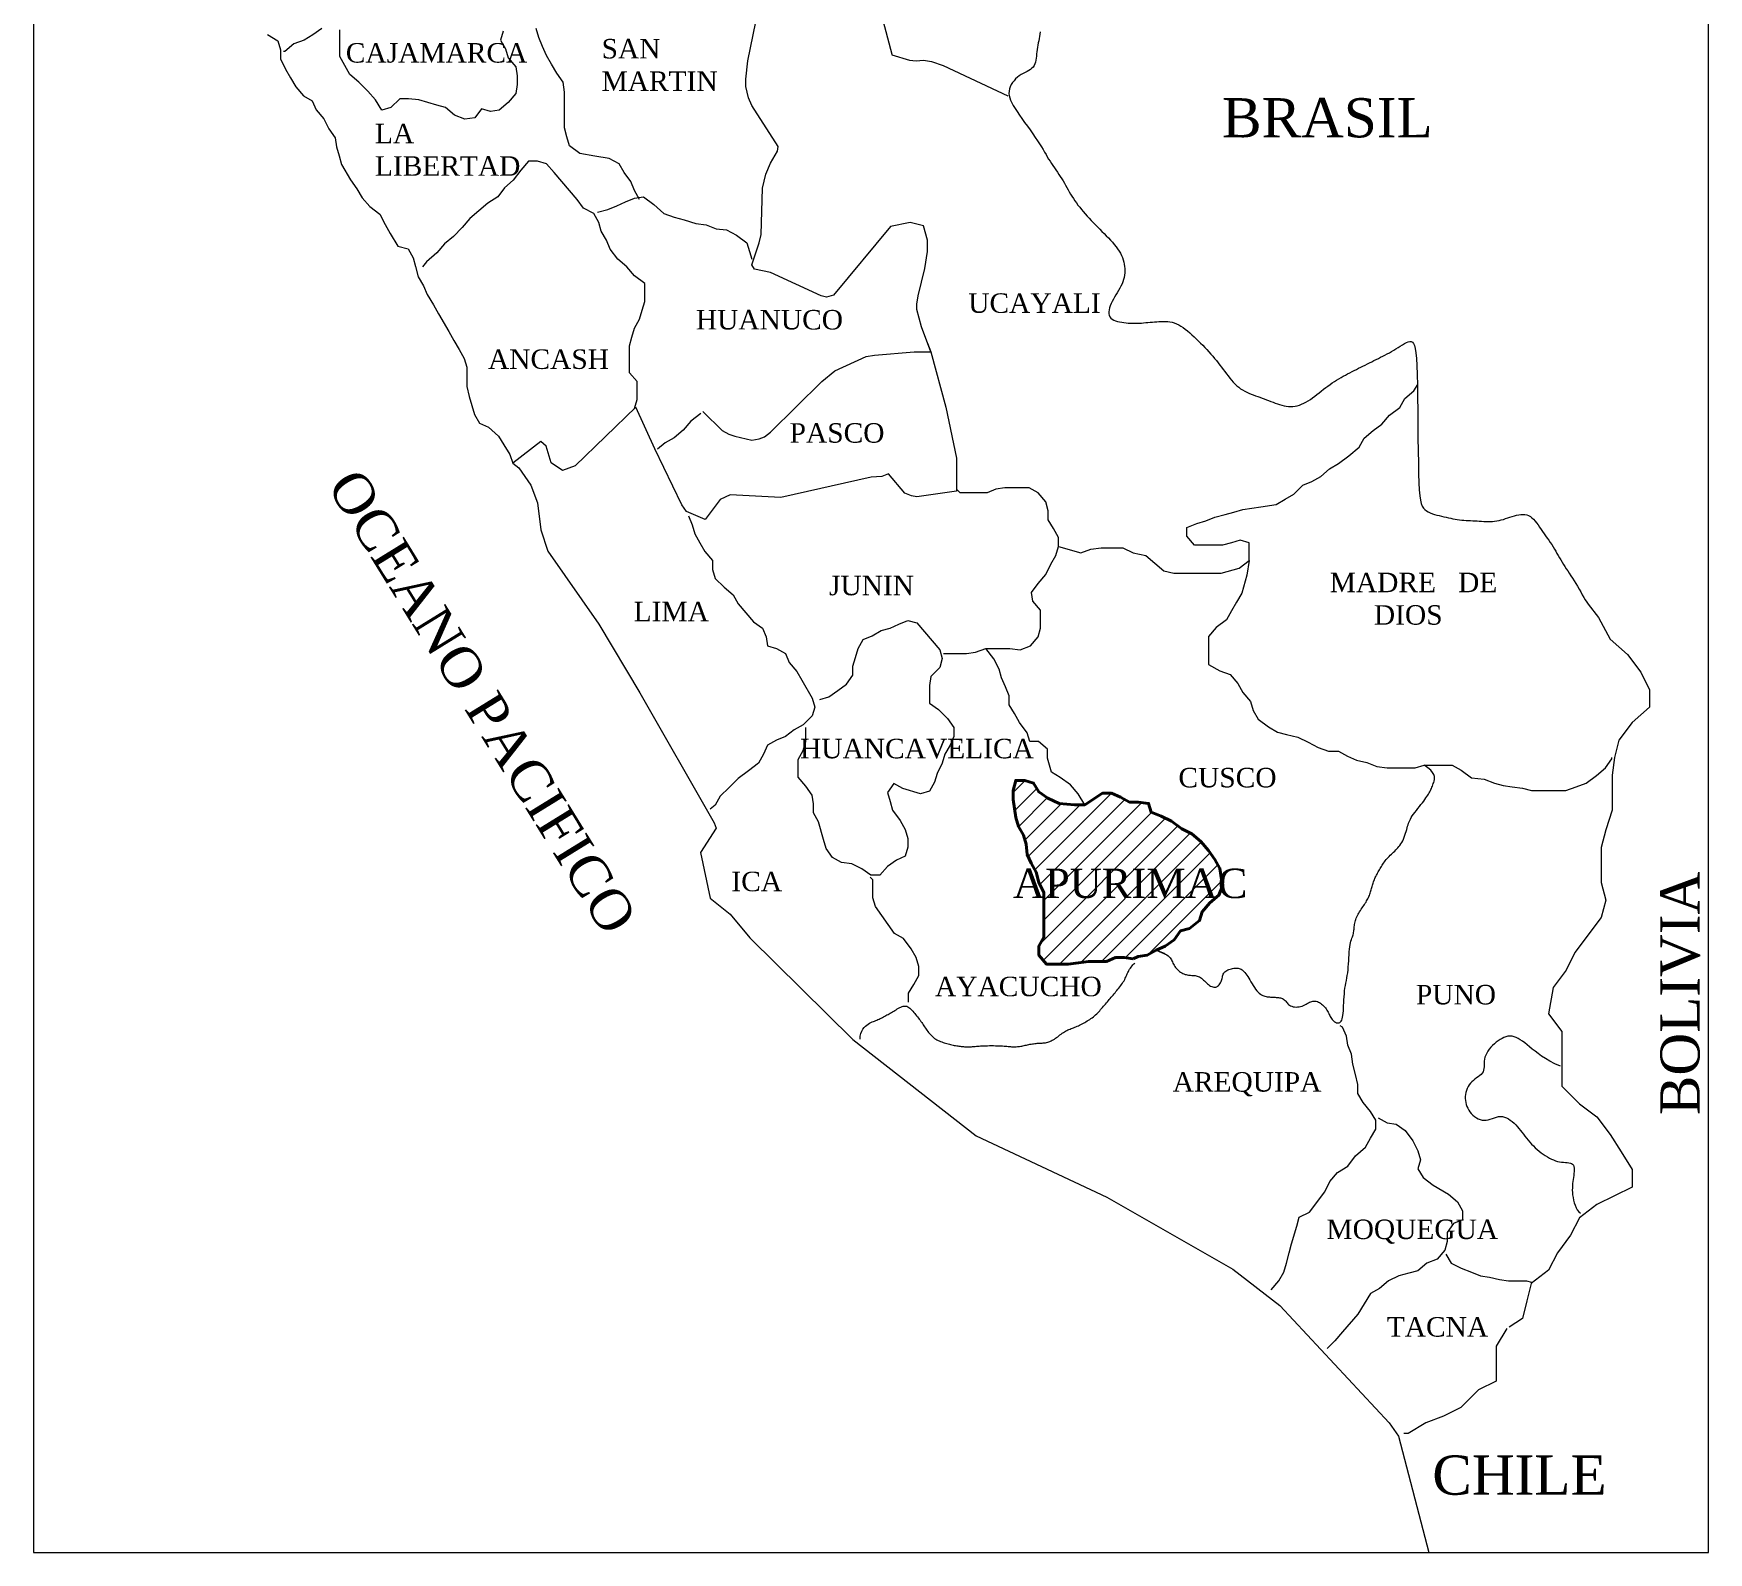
# Model space of a CAD drawing. Header units: metres. Extents: x 729055 to 735546, y 8489029 to 8491869.
# Drawn here: x 734487.61 to 734521.79, y 8489197.89 to 8489228.88 of the extents above; entities that cross this region are included whole.
import ezdxf

# ---------------------------------------------------------------- set-up
doc = ezdxf.new("R2010")
doc.units = ezdxf.units.M
for name, color, linetype, lineweight in [('Cap Prov', 7, 'Continuous', 20), ('Eléctricas', 30, 'Continuous', 20), ('LIMITE', 184, 'Continuous', 0), ('TEX', 21, 'Continuous', 5), ('TEXTO', 7, 'Continuous', 0)]:
    doc.layers.add(name, color=color, linetype=linetype, lineweight=lineweight)
doc.styles.add('LOCO', font='times.ttf')

msp = doc.modelspace()

# ---------------------------------------------------------------- hatches: boundary and pattern name
at = {"layer": 'Eléctricas', "linetype": 'Continuous', "lineweight": 0, "true_color": 0xff0000}
h = msp.add_hatch(dxfattribs=at)
h.set_pattern_fill('ANSI31', color=1, scale=0.09, style=0)
h.set_pattern_definition([(45, (0, 0), (-0.202055762724, 0.202055762724), [])])
h.paths.add_polyline_path([(734511.589, 8489212.214), (734511.433, 8489212.396), (734511.25, 8489212.552), (734511.042, 8489212.656), (734510.834, 8489212.812), (734510.625, 8489212.916), (734510.417, 8489212.994), (734510.365, 8489213.176), (734510.157, 8489213.202), (734509.974, 8489213.202), (734509.792, 8489213.306), (734509.61, 8489213.384), (734509.427, 8489213.384), (734509.063, 8489213.15), (734508.855, 8489213.15), (734508.542, 8489213.176), (734508.308, 8489213.28), (734508.125, 8489213.41), (734508.021, 8489213.592), (734507.839, 8489213.644), (734507.657, 8489213.644), (734507.604, 8489213.436), (734507.604, 8489213.254), (734507.657, 8489212.89), (734507.709, 8489212.708), (734507.813, 8489212.526), (734507.865, 8489212.344), (734507.891, 8489212.136), (734507.969, 8489211.954), (734508.073, 8489211.772), (734508.125, 8489211.564), (734508.23, 8489211.356), (734508.23, 8489210.445), (734508.125, 8489210.263), (734508.125, 8489210.081), (734508.282, 8489209.899), (734508.724, 8489209.899), (734508.933, 8489209.925), (734509.141, 8489209.951), (734509.506, 8489209.951), (734509.688, 8489210.029), (734509.87, 8489210.029), (734510.052, 8489210.003), (734510.157, 8489210.055), (734510.339, 8489210.081), (734510.521, 8489210.185), (734510.704, 8489210.263), (734510.886, 8489210.393), (734511.016, 8489210.575), (734511.198, 8489210.627), (734511.407, 8489210.784), (734511.459, 8489210.966), (734511.615, 8489211.148), (734511.797, 8489211.304), (734511.875, 8489211.486), (734511.823, 8489211.85), (734511.719, 8489212.032)])
h.paths.add_polyline_path([(734508.39, 8489211.944), (734511.663, 8489211.944), (734511.663, 8489211.339), (734508.39, 8489211.339)], flags=24)

# ---------------------------------------------------------------- linework, layer by layer
at = {"layer": 'Cap Prov'}
for points in [[(734492.389, 8489228.862), (734492.598, 8489228.732), (734492.65, 8489228.55), (734492.65, 8489228.368), (734492.754, 8489228.16), (734492.858, 8489227.978), (734492.962, 8489227.796), (734493.119, 8489227.614), (734493.301, 8489227.51), (734493.379, 8489227.328), (734493.535, 8489227.146), (734493.639, 8489226.938), (734493.77, 8489226.756), (734493.796, 8489226.574), (734493.848, 8489226.392), (734493.9, 8489226.21), (734494.082, 8489225.898), (734494.212, 8489225.716), (734494.316, 8489225.534), (734494.473, 8489225.352), (734494.681, 8489225.196), (734494.785, 8489224.988), (734494.889, 8489224.806), (734495.046, 8489224.546), (734495.254, 8489224.494), (734495.358, 8489224.311), (734495.41, 8489224.129), (734495.462, 8489223.921), (734495.567, 8489223.739), (734495.645, 8489223.557), (734495.775, 8489223.349), (734495.879, 8489223.167), (734496.087, 8489222.803), (734496.192, 8489222.621), (734496.296, 8489222.439), (734496.4, 8489222.257), (734496.452, 8489222.075), (734496.452, 8489221.685), (734496.504, 8489221.477), (734496.556, 8489221.295), (734496.608, 8489221.113), (734496.712, 8489220.931), (734496.895, 8489220.853), (734497.103, 8489220.671), (734497.207, 8489220.489), (734497.33, 8489220.292), (734497.396, 8489220.115)], [(734508.151, 8489228.916), (734508.146, 8489228.871), (734508.14, 8489228.827), (734508.132, 8489228.782), (734508.124, 8489228.737), (734508.116, 8489228.693), (734508.108, 8489228.648), (734508.1, 8489228.603), (734508.092, 8489228.558), (734508.086, 8489228.514), (734508.081, 8489228.469), (734508.077, 8489228.425), (734508.072, 8489228.382), (734508.066, 8489228.341), (734508.057, 8489228.301), (734508.046, 8489228.264), (734508.031, 8489228.231), (734508.011, 8489228.201), (734507.986, 8489228.175), (734507.957, 8489228.152), (734507.923, 8489228.131), (734507.887, 8489228.111), (734507.848, 8489228.092), (734507.808, 8489228.071), (734507.768, 8489228.048), (734507.728, 8489228.022), (734507.69, 8489227.992), (734507.653, 8489227.958), (734507.62, 8489227.922), (734507.59, 8489227.882), (734507.564, 8489227.841), (734507.543, 8489227.798), (734507.528, 8489227.754), (734507.519, 8489227.709), (734507.517, 8489227.664), (734507.522, 8489227.619), (734507.533, 8489227.572), (734507.551, 8489227.523), (734507.575, 8489227.471), (734507.605, 8489227.416), (734507.641, 8489227.356), (734507.683, 8489227.292), (734507.731, 8489227.222), (734507.782, 8489227.148), (734507.836, 8489227.072), (734507.892, 8489226.994), (734507.948, 8489226.916), (734508.002, 8489226.839), (734508.054, 8489226.765), (734508.101, 8489226.696), (734508.143, 8489226.631), (734508.181, 8489226.572), (734508.214, 8489226.517), (734508.245, 8489226.465), (734508.273, 8489226.416), (734508.3, 8489226.369), (734508.327, 8489226.323), (734508.355, 8489226.279), (734508.383, 8489226.234), (734508.413, 8489226.189), (734508.443, 8489226.144), (734508.474, 8489226.1), (734508.505, 8489226.055), (734508.535, 8489226.01), (734508.565, 8489225.966), (734508.593, 8489225.921), (734508.621, 8489225.876), (734508.647, 8489225.832), (734508.673, 8489225.787), (734508.698, 8489225.742), (734508.723, 8489225.697), (734508.749, 8489225.653), (734508.775, 8489225.608), (734508.802, 8489225.563), (734508.831, 8489225.519), (734508.861, 8489225.474), (734508.893, 8489225.429), (734508.925, 8489225.385), (734508.96, 8489225.34), (734508.995, 8489225.295), (734509.032, 8489225.25), (734509.071, 8489225.206), (734509.111, 8489225.161), (734509.152, 8489225.116), (734509.194, 8489225.072), (734509.237, 8489225.027), (734509.281, 8489224.982), (734509.325, 8489224.937), (734509.369, 8489224.893), (734509.414, 8489224.848), (734509.459, 8489224.803), (734509.503, 8489224.759), (734509.547, 8489224.714), (734509.589, 8489224.669), (734509.629, 8489224.625), (734509.667, 8489224.58), (734509.703, 8489224.535), (734509.735, 8489224.49), (734509.764, 8489224.446), (734509.79, 8489224.401), (734509.812, 8489224.356), (734509.831, 8489224.312), (734509.847, 8489224.267), (734509.86, 8489224.222), (734509.87, 8489224.178), (734509.877, 8489224.133), (734509.881, 8489224.088), (734509.882, 8489224.043), (734509.881, 8489223.999), (734509.876, 8489223.954), (734509.868, 8489223.909), (734509.857, 8489223.865), (734509.842, 8489223.82), (734509.825, 8489223.775), (734509.803, 8489223.73), (734509.779, 8489223.686), (734509.754, 8489223.641), (734509.727, 8489223.596), (734509.699, 8489223.552), (734509.672, 8489223.507), (734509.647, 8489223.462), (734509.623, 8489223.418), (734509.602, 8489223.373), (734509.585, 8489223.329), (734509.571, 8489223.286), (734509.562, 8489223.244), (734509.557, 8489223.205), (734509.558, 8489223.168), (734509.565, 8489223.135), (734509.578, 8489223.105), (734509.598, 8489223.079), (734509.625, 8489223.057), (734509.656, 8489223.038), (734509.692, 8489223.023), (734509.731, 8489223.01), (734509.773, 8489223), (734509.817, 8489222.992), (734509.862, 8489222.985), (734509.907, 8489222.981), (734509.951, 8489222.977), (734509.996, 8489222.975), (734510.041, 8489222.973), (734510.086, 8489222.973), (734510.13, 8489222.974), (734510.175, 8489222.976), (734510.22, 8489222.978), (734510.265, 8489222.981), (734510.31, 8489222.985), (734510.354, 8489222.989), (734510.399, 8489222.993), (734510.444, 8489222.997), (734510.489, 8489223.001), (734510.533, 8489223.005), (734510.578, 8489223.008), (734510.623, 8489223.01), (734510.668, 8489223.011), (734510.712, 8489223.011), (734510.757, 8489223.008), (734510.802, 8489223.002), (734510.847, 8489222.993), (734510.891, 8489222.98), (734510.936, 8489222.963), (734510.981, 8489222.941), (734511.026, 8489222.915), (734511.071, 8489222.885), (734511.115, 8489222.851), (734511.16, 8489222.815), (734511.205, 8489222.777), (734511.25, 8489222.736), (734511.294, 8489222.695), (734511.339, 8489222.653), (734511.384, 8489222.61), (734511.428, 8489222.566), (734511.472, 8489222.523), (734511.515, 8489222.478), (734511.557, 8489222.434), (734511.598, 8489222.389), (734511.638, 8489222.345), (734511.676, 8489222.3), (734511.713, 8489222.255), (734511.75, 8489222.211), (734511.785, 8489222.166), (734511.82, 8489222.121), (734511.854, 8489222.076), (734511.887, 8489222.032), (734511.921, 8489221.987), (734511.955, 8489221.942), (734511.988, 8489221.898), (734512.023, 8489221.855), (734512.057, 8489221.813), (734512.093, 8489221.773), (734512.129, 8489221.735), (734512.166, 8489221.699), (734512.205, 8489221.667), (734512.244, 8489221.638), (734512.286, 8489221.612), (734512.328, 8489221.588), (734512.371, 8489221.567), (734512.414, 8489221.548), (734512.459, 8489221.529), (734512.503, 8489221.512), (734512.548, 8489221.495), (734512.593, 8489221.479), (734512.637, 8489221.462), (734512.682, 8489221.445), (734512.727, 8489221.428), (734512.772, 8489221.412), (734512.816, 8489221.395), (734512.861, 8489221.378), (734512.906, 8489221.361), (734512.951, 8489221.345), (734512.995, 8489221.328), (734513.04, 8489221.313), (734513.085, 8489221.3), (734513.13, 8489221.288), (734513.175, 8489221.28), (734513.219, 8489221.274), (734513.264, 8489221.272), (734513.309, 8489221.274), (734513.354, 8489221.28), (734513.398, 8489221.29), (734513.443, 8489221.303), (734513.488, 8489221.321), (734513.533, 8489221.341), (734513.577, 8489221.365), (734513.622, 8489221.391), (734513.667, 8489221.42), (734513.712, 8489221.452), (734513.757, 8489221.485), (734513.801, 8489221.52), (734513.846, 8489221.555), (734513.891, 8489221.59), (734513.936, 8489221.625), (734513.98, 8489221.659), (734514.025, 8489221.692), (734514.07, 8489221.724), (734514.115, 8489221.754), (734514.159, 8489221.783), (734514.204, 8489221.811), (734514.249, 8489221.838), (734514.294, 8489221.865), (734514.338, 8489221.89), (734514.383, 8489221.915), (734514.428, 8489221.939), (734514.473, 8489221.963), (734514.518, 8489221.986), (734514.562, 8489222.009), (734514.607, 8489222.032), (734514.652, 8489222.054), (734514.697, 8489222.076), (734514.741, 8489222.099), (734514.786, 8489222.121), (734514.831, 8489222.144), (734514.876, 8489222.166), (734514.92, 8489222.188), (734514.965, 8489222.211), (734515.01, 8489222.233), (734515.055, 8489222.255), (734515.1, 8489222.278), (734515.144, 8489222.3), (734515.189, 8489222.323), (734515.234, 8489222.347), (734515.279, 8489222.371), (734515.323, 8489222.396), (734515.368, 8489222.422), (734515.413, 8489222.449), (734515.458, 8489222.477), (734515.502, 8489222.506), (734515.545, 8489222.533), (734515.586, 8489222.557), (734515.626, 8489222.577), (734515.663, 8489222.591), (734515.696, 8489222.599), (734515.726, 8489222.598), (734515.752, 8489222.587), (734515.774, 8489222.562), (734515.793, 8489222.521), (734515.808, 8489222.458), (734515.821, 8489222.371), (734515.831, 8489222.256), (734515.839, 8489222.11), (734515.846, 8489221.927), (734515.851, 8489221.708), (734515.854, 8489221.46), (734515.858, 8489221.192), (734515.861, 8489220.914), (734515.863, 8489220.636), (734515.867, 8489220.368), (734515.871, 8489220.12), (734515.875, 8489219.901), (734515.882, 8489219.719), (734515.89, 8489219.571), (734515.901, 8489219.454), (734515.914, 8489219.363), (734515.93, 8489219.293), (734515.95, 8489219.241), (734515.974, 8489219.202), (734516.002, 8489219.171), (734516.035, 8489219.145), (734516.073, 8489219.123), (734516.114, 8489219.103), (734516.157, 8489219.087), (734516.203, 8489219.073), (734516.25, 8489219.06), (734516.298, 8489219.048), (734516.346, 8489219.037), (734516.393, 8489219.026), (734516.439, 8489219.015), (734516.485, 8489219.004), (734516.531, 8489218.994), (734516.576, 8489218.984), (734516.621, 8489218.976), (734516.666, 8489218.968), (734516.711, 8489218.962), (734516.756, 8489218.957), (734516.801, 8489218.953), (734516.845, 8489218.951), (734516.89, 8489218.948), (734516.935, 8489218.946), (734516.98, 8489218.944), (734517.024, 8489218.942), (734517.069, 8489218.94), (734517.114, 8489218.937), (734517.159, 8489218.933), (734517.204, 8489218.93), (734517.248, 8489218.928), (734517.293, 8489218.926), (734517.338, 8489218.926), (734517.383, 8489218.928), (734517.427, 8489218.932), (734517.472, 8489218.939), (734517.517, 8489218.949), (734517.562, 8489218.96), (734517.606, 8489218.972), (734517.651, 8489218.986), (734517.696, 8489219), (734517.741, 8489219.015), (734517.785, 8489219.029), (734517.83, 8489219.043), (734517.875, 8489219.055), (734517.919, 8489219.064), (734517.962, 8489219.071), (734518.004, 8489219.074), (734518.045, 8489219.072), (734518.084, 8489219.065), (734518.121, 8489219.052), (734518.157, 8489219.031), (734518.19, 8489219.005), (734518.222, 8489218.974), (734518.254, 8489218.938), (734518.284, 8489218.899), (734518.314, 8489218.857), (734518.344, 8489218.813), (734518.375, 8489218.768), (734518.406, 8489218.724), (734518.438, 8489218.679), (734518.469, 8489218.634), (734518.501, 8489218.59), (734518.532, 8489218.545), (734518.563, 8489218.5), (734518.592, 8489218.456), (734518.621, 8489218.411), (734518.648, 8489218.366), (734518.675, 8489218.321), (734518.7, 8489218.277), (734518.726, 8489218.232), (734518.751, 8489218.187), (734518.776, 8489218.143), (734518.803, 8489218.098), (734518.83, 8489218.053), (734518.859, 8489218.008), (734518.889, 8489217.963), (734518.919, 8489217.918), (734518.951, 8489217.871), (734518.984, 8489217.822), (734519.017, 8489217.772), (734519.05, 8489217.72), (734519.084, 8489217.666), (734519.117, 8489217.609), (734519.151, 8489217.55), (734519.184, 8489217.491), (734519.216, 8489217.434), (734519.248, 8489217.378), (734519.278, 8489217.327), (734519.308, 8489217.28), (734519.336, 8489217.24)], [(734497.396, 8489220.115), (734497.518, 8489220.021), (734497.76, 8489219.671), (734497.895, 8489219.307), (734497.962, 8489218.755), (734498.11, 8489218.324), (734499.147, 8489216.83), (734499.982, 8489215.429), (734501.503, 8489212.777), (734501.544, 8489212.669), (734501.22, 8489212.171), (734501.422, 8489211.242), (734501.826, 8489210.919), (734502.23, 8489210.434), (734504.331, 8489208.36), (734506.849, 8489206.394), (734509.515, 8489205.142), (734512.087, 8489203.674), (734513.043, 8489202.934), (734515.278, 8489200.537), (734515.466, 8489200.268), (734516.087, 8489197.892)], [(734519.336, 8489217.24), (734519.548, 8489216.971), (734519.783, 8489216.524), (734520.142, 8489216.211), (734520.41, 8489215.854), (734520.589, 8489215.496), (734520.589, 8489215.139), (734520.231, 8489214.826), (734519.962, 8489214.468), (734519.873, 8489214.11), (734519.828, 8489213.753), (734519.828, 8489213.038), (734519.694, 8489212.635), (734519.604, 8489212.278), (734519.604, 8489211.562), (734519.694, 8489211.205), (734519.604, 8489210.847), (734519.067, 8489210.132), (734518.888, 8489209.774), (734518.619, 8489209.417), (734518.53, 8489208.88), (734518.799, 8489208.522), (734518.799, 8489207.405), (734519.157, 8489207.047), (734519.515, 8489206.779), (734519.783, 8489206.421), (734520.007, 8489206.064), (734520.231, 8489205.706), (734520.231, 8489205.349), (734519.873, 8489205.17), (734519.515, 8489204.991), (734519.157, 8489204.723), (734518.978, 8489204.365), (734518.709, 8489204.007), (734518.53, 8489203.65), (734518.172, 8489203.382), (734518.082, 8489203.024), (734517.993, 8489202.666), (734517.724, 8489202.488)], [(734517.679, 8489202.463), (734517.456, 8489202.105), (734517.456, 8489201.39), (734517.097, 8489201.211), (734516.739, 8489200.853), (734516.381, 8489200.674), (734516.023, 8489200.54), (734515.665, 8489200.317), (734515.575, 8489200.317)]]:
    msp.add_lwpolyline(points, dxfattribs=at)
at = {"layer": 'Cap Prov', "lineweight": 40}
msp.add_lwpolyline([(734510.052, 8489210.003), (734509.87, 8489210.029), (734509.688, 8489210.029), (734509.506, 8489209.951), (734509.141, 8489209.951), (734508.933, 8489209.925), (734508.724, 8489209.899), (734508.282, 8489209.899), (734508.125, 8489210.081), (734508.125, 8489210.263), (734508.23, 8489210.445), (734508.23, 8489211.356), (734508.125, 8489211.564), (734508.073, 8489211.772), (734507.969, 8489211.954), (734507.891, 8489212.136), (734507.865, 8489212.344), (734507.813, 8489212.526), (734507.709, 8489212.708), (734507.657, 8489212.89), (734507.604, 8489213.254), (734507.604, 8489213.436), (734507.657, 8489213.644), (734507.839, 8489213.644), (734508.021, 8489213.592), (734508.125, 8489213.41), (734508.308, 8489213.28), (734508.542, 8489213.176), (734508.855, 8489213.15), (734509.063, 8489213.15), (734509.063, 8489213.15), (734509.427, 8489213.384), (734509.61, 8489213.384), (734509.792, 8489213.306), (734509.974, 8489213.202), (734510.157, 8489213.202), (734510.365, 8489213.176), (734510.417, 8489212.994), (734510.625, 8489212.916), (734510.834, 8489212.812), (734511.042, 8489212.656), (734511.25, 8489212.552), (734511.433, 8489212.396), (734511.589, 8489212.214), (734511.719, 8489212.032), (734511.823, 8489211.85), (734511.875, 8489211.486), (734511.797, 8489211.304), (734511.615, 8489211.148), (734511.459, 8489210.966), (734511.407, 8489210.784), (734511.198, 8489210.627), (734511.016, 8489210.575), (734510.886, 8489210.393), (734510.704, 8489210.263), (734510.521, 8489210.185), (734510.339, 8489210.081), (734510.157, 8489210.055), (734510.052, 8489210.003)], dxfattribs=at)
at = {"layer": 'LIMITE', "linetype": 'Continuous'}
for points in [[(734504.856, 8489229.487), (734505.125, 8489228.463), (734505.125, 8489228.45), (734505.489, 8489228.342), (734505.624, 8489228.329), (734505.772, 8489228.342), (734505.933, 8489228.315), (734506.176, 8489228.234), (734507.495, 8489227.615)], [(734505.852, 8489222.566), (734505.92, 8489222.391), (734505.731, 8489222.902), (734505.637, 8489223.252), (734505.637, 8489223.36), (734505.664, 8489223.535), (734505.799, 8489224.087), (734505.852, 8489224.437), (734505.852, 8489224.666), (734505.772, 8489224.962), (734505.502, 8489225.03), (734505.098, 8489224.949), (734503.94, 8489223.549), (734503.792, 8489223.508), (734503.685, 8489223.535), (734502.648, 8489224.006), (734502.325, 8489224.074), (734502.271, 8489224.168), (734502.419, 8489224.612), (734502.459, 8489224.787), (734502.486, 8489225.73), (734502.554, 8489226.013), (734502.648, 8489226.242), (734502.796, 8489226.484), (734502.809, 8489226.578), (734502.271, 8489227.413), (734502.203, 8489227.575), (734502.15, 8489227.803), (734502.15, 8489227.952), (734502.19, 8489228.329), (734502.352, 8489229.123)], [(734501.271, 8489221.169), (734501.274, 8489221.165), (734501.665, 8489220.788), (734501.799, 8489220.707), (734501.921, 8489220.667), (734502.271, 8489220.586), (734502.419, 8489220.613), (734502.527, 8489220.654), (734502.648, 8489220.748), (734503.698, 8489221.785), (734503.967, 8489222), (734504.6, 8489222.296), (734504.775, 8489222.323), (734505.583, 8489222.391), (734505.92, 8489222.391), (734506.229, 8489221.26), (734506.445, 8489220.223), (734506.445, 8489219.55), (734505.637, 8489219.428), (734505.529, 8489219.455), (734505.395, 8489219.509), (734505.058, 8489219.9), (734504.923, 8489219.846), (734504.708, 8489219.832), (734502.863, 8489219.415), (734501.826, 8489219.469), (734501.624, 8489219.374), (734501.315, 8489218.971), (734500.938, 8489219.132), (734500.843, 8489219.267), (734500.291, 8489220.411), (734499.901, 8489221.26), (734498.662, 8489220.061), (734498.406, 8489219.967), (734498.177, 8489220.128), (734498.07, 8489220.465), (734497.962, 8489220.559), (734497.396, 8489220.115)]]:
    msp.add_lwpolyline(points, dxfattribs=at)
at = {"layer": 'LIMITE'}
for points in [[(734493.496, 8489228.985), (734493.314, 8489228.855), (734493.132, 8489228.751), (734492.923, 8489228.673), (734492.741, 8489228.517), (734492.715, 8489228.517)], [(734497.194, 8489228.933), (734497.142, 8489228.751), (734497.246, 8489228.569), (734497.298, 8489228.387), (734497.455, 8489228.205), (734497.481, 8489228.023), (734497.481, 8489227.841), (734497.455, 8489227.659), (734497.298, 8489227.477), (734497.116, 8489227.321), (734496.934, 8489227.295), (734496.751, 8489227.347), (734496.621, 8489227.165), (734496.413, 8489227.139), (734496.205, 8489227.217), (734496.022, 8489227.373), (734495.84, 8489227.425), (734495.658, 8489227.477), (734495.475, 8489227.529), (734495.267, 8489227.555), (734495.085, 8489227.555), (734494.902, 8489227.373), (734494.72, 8489227.321), (734494.59, 8489227.529), (734494.434, 8489227.711), (734494.251, 8489227.893), (734494.069, 8489228.049), (734493.965, 8489228.231), (734493.861, 8489228.413), (734493.861, 8489228.959)], [(734499.981, 8489225.5), (734499.877, 8489225.682), (734499.798, 8489225.865), (734499.668, 8489226.047), (734499.564, 8489226.229), (734499.356, 8489226.333), (734499.069, 8489226.385), (734498.757, 8489226.437), (734498.548, 8489226.593), (734498.496, 8489226.775), (734498.444, 8489226.957), (734498.444, 8489227.685), (734498.418, 8489227.893), (734498.288, 8489228.075), (734498.184, 8489228.257), (734498.08, 8489228.439), (734498.001, 8489228.621), (734497.923, 8489228.803), (734497.871, 8489228.985)], [(734499.877, 8489221.236), (734499.929, 8489221.418), (734499.929, 8489221.782), (734499.772, 8489221.964), (734499.772, 8489222.51), (734499.824, 8489222.692), (734499.877, 8489222.874), (734499.981, 8489223.056), (734500.033, 8489223.238), (734500.085, 8489223.42), (734500.085, 8489223.784), (734499.877, 8489223.94), (734499.72, 8489224.122), (734499.538, 8489224.278), (734499.382, 8489224.486), (734499.304, 8489224.668), (734499.199, 8489224.85), (734499.147, 8489225.032), (734499.043, 8489225.214), (734498.835, 8489225.318), (734498.705, 8489225.5), (734498.392, 8489225.865), (734498.236, 8489226.047), (734498.08, 8489226.229), (734497.897, 8489226.281), (734497.715, 8489226.281), (734497.559, 8489226.099), (734497.403, 8489225.891), (734497.22, 8489225.734), (734497.09, 8489225.552), (734496.882, 8489225.422), (734496.699, 8489225.266), (734496.517, 8489225.11), (734496.361, 8489224.928), (734496.179, 8489224.746), (734495.996, 8489224.59), (734495.84, 8489224.408), (734495.632, 8489224.226), (734495.553, 8489224.122)], [(734499.121, 8489225.24), (734499.33, 8489225.292), (734499.512, 8489225.37), (734499.694, 8489225.448), (734499.877, 8489225.526), (734500.059, 8489225.552), (734500.267, 8489225.396), (734500.475, 8489225.214), (734500.684, 8489225.136), (734500.892, 8489225.084), (734501.127, 8489225.006), (734501.335, 8489224.98), (734501.543, 8489224.902), (734501.752, 8489224.876), (734501.96, 8489224.772), (734502.168, 8489224.616), (734502.22, 8489224.434), (734502.272, 8489224.278)], [(734508.527, 8489218.418), (734508.983, 8489218.288), (734509.191, 8489218.366), (734509.4, 8489218.392), (734509.842, 8489218.392), (734510.051, 8489218.288), (734510.311, 8489218.236), (734510.493, 8489218.08), (734510.676, 8489217.924), (734510.884, 8489217.872), (734511.848, 8489217.872), (734512.212, 8489217.976), (734512.42, 8489218.132), (734512.42, 8489218.496), (734512.238, 8489218.548), (734512.056, 8489218.496), (734511.874, 8489218.444), (734511.301, 8489218.444), (734511.144, 8489218.626), (734511.144, 8489218.808), (734511.353, 8489218.887), (734511.535, 8489218.939), (734511.717, 8489219.017), (734511.926, 8489219.069), (734512.108, 8489219.121), (734512.29, 8489219.173), (734512.655, 8489219.225), (734512.967, 8489219.277), (734513.15, 8489219.381), (734513.332, 8489219.485), (734513.514, 8489219.667), (734513.697, 8489219.745), (734513.879, 8489219.849), (734514.061, 8489220.005), (734514.243, 8489220.109), (734514.452, 8489220.265), (734514.66, 8489220.447), (734514.764, 8489220.629), (734514.947, 8489220.785), (734515.129, 8489220.915), (734515.285, 8489221.097), (734515.493, 8489221.253), (734515.598, 8489221.435), (734515.78, 8489221.591), (734515.858, 8489221.721)], [(734501.231, 8489221.132), (734501.022, 8489220.975), (734500.866, 8489220.793), (734500.684, 8489220.637), (734500.502, 8489220.533), (734500.345, 8489220.403)], [(734506.183, 8489216.234), (734506.652, 8489216.234), (734506.834, 8489216.26), (734507.043, 8489216.338), (734507.538, 8489216.338), (734507.746, 8489216.312), (734507.954, 8489216.39), (734508.11, 8489216.572), (734508.163, 8489216.754), (734508.163, 8489217.118), (734508.006, 8489217.3), (734507.98, 8489217.482), (734508.11, 8489217.664), (734508.267, 8489217.846), (734508.371, 8489218.054), (734508.475, 8489218.236), (734508.527, 8489218.418), (734508.527, 8489218.6), (734508.423, 8489218.782), (734508.319, 8489218.965), (734508.319, 8489219.147), (734508.267, 8489219.329), (734508.11, 8489219.511), (734507.928, 8489219.615), (734507.433, 8489219.615), (734507.251, 8489219.589), (734507.069, 8489219.511), (734506.522, 8489219.511), (734506.444, 8489219.589)], [(734500.975, 8489219.043), (734501.053, 8489218.861), (734501.105, 8489218.678), (734501.209, 8489218.496), (734501.313, 8489218.314), (734501.47, 8489218.132), (734501.47, 8489217.95), (734501.522, 8489217.768), (734501.704, 8489217.586), (734501.886, 8489217.43), (734501.991, 8489217.248), (734502.147, 8489217.066), (734502.303, 8489216.884), (734502.485, 8489216.754), (734502.563, 8489216.572), (734502.589, 8489216.39), (734502.772, 8489216.338), (734502.954, 8489216.234), (734503.032, 8489216.052), (734503.188, 8489215.87), (734503.293, 8489215.688), (734503.501, 8489215.324), (734503.553, 8489215.142), (734503.501, 8489214.96), (734503.319, 8489214.778), (734503.136, 8489214.674), (734502.954, 8489214.544), (734502.772, 8489214.466), (734502.589, 8489214.362), (734502.511, 8489214.18), (734502.407, 8489213.997), (734502.199, 8489213.841), (734501.991, 8489213.685), (734501.808, 8489213.503), (734501.626, 8489213.321), (734501.522, 8489213.139), (734501.418, 8489213.061)], [(734512.42, 8489218.132), (734512.37, 8489217.831), (734512.266, 8489217.467), (734512.162, 8489217.285), (734512.058, 8489217.103), (734511.954, 8489216.921), (734511.745, 8489216.765), (734511.589, 8489216.583), (734511.589, 8489216.011), (734511.823, 8489215.881), (734512.032, 8489215.803), (734512.188, 8489215.621), (734512.292, 8489215.439), (734512.448, 8489215.256), (734512.5, 8489215.074), (734512.605, 8489214.892), (734512.813, 8489214.736), (734512.995, 8489214.632), (734513.178, 8489214.58), (734513.412, 8489214.528), (734513.62, 8489214.424), (734513.829, 8489214.32), (734514.037, 8489214.242), (734514.245, 8489214.242), (734514.428, 8489214.138), (734514.61, 8489214.06), (734514.818, 8489214.008), (734515.027, 8489213.93), (734515.235, 8489213.904), (734515.808, 8489213.904), (734515.99, 8489213.956), (734516.563, 8489213.956), (734516.745, 8489213.852), (734516.954, 8489213.696), (734517.214, 8489213.67), (734517.422, 8489213.592), (734517.605, 8489213.54), (734517.787, 8489213.514), (734517.995, 8489213.488), (734518.178, 8489213.436), (734518.881, 8489213.436), (734519.089, 8489213.514), (734519.298, 8489213.592), (734519.506, 8489213.748), (734519.688, 8489213.904), (734519.818, 8489214.086), (734519.818, 8489214.112)], [(734503.657, 8489215.298), (734503.84, 8489215.35), (734504.022, 8489215.48), (734504.204, 8489215.61), (734504.334, 8489215.792), (734504.334, 8489215.974), (734504.386, 8489216.156), (734504.438, 8489216.338), (734504.543, 8489216.52), (734504.725, 8489216.598), (734504.907, 8489216.702), (734505.09, 8489216.754), (734505.272, 8489216.832), (734505.454, 8489216.91), (734505.636, 8489216.858), (734505.793, 8489216.676), (734505.949, 8489216.494), (734506.105, 8489216.312), (734506.157, 8489216.13), (734506.105, 8489215.948), (734505.923, 8489215.766), (734505.897, 8489215.584), (734505.897, 8489215.22), (734506.079, 8489215.09), (734506.261, 8489214.908), (734506.392, 8489214.726), (734506.392, 8489214.544), (734506.314, 8489214.362), (734506.209, 8489214.18), (734506.157, 8489213.997), (734506.053, 8489213.789), (734506.001, 8489213.607), (734505.897, 8489213.425), (734505.715, 8489213.373), (734505.35, 8489213.477), (734505.168, 8489213.581), (734505.037, 8489213.399), (734505.09, 8489213.217), (734505.142, 8489213.035), (734505.298, 8489212.827), (734505.402, 8489212.645), (734505.454, 8489212.463), (734505.454, 8489212.281), (734505.402, 8489212.099), (734505.22, 8489212.021), (734505.037, 8489211.891), (734504.881, 8489211.709), (734504.699, 8489211.709), (734504.517, 8489211.839), (734504.308, 8489211.943), (734504.1, 8489211.969), (734503.918, 8489212.073), (734503.787, 8489212.255), (734503.735, 8489212.437), (734503.631, 8489212.801), (734503.527, 8489212.983), (734503.527, 8489213.165), (734503.501, 8489213.347), (734503.371, 8489213.529), (734503.214, 8489213.711), (734503.214, 8489214.075), (734503.319, 8489214.258), (734503.371, 8489214.44), (734503.371, 8489214.726)], [(734509.063, 8489213.15), (734508.929, 8489213.369), (734508.773, 8489213.552), (734508.565, 8489213.708), (734508.383, 8489213.812), (734508.304, 8489214.098), (734508.304, 8489214.28), (734508.122, 8489214.436), (734507.94, 8489214.436), (734507.888, 8489214.618), (734507.731, 8489214.826), (734507.627, 8489215.008), (734507.523, 8489215.19), (734507.523, 8489215.372), (734507.445, 8489215.554), (734507.367, 8489215.736), (734507.315, 8489215.918), (734507.211, 8489216.126), (734507.043, 8489216.338)], [(734510.702, 8489210.104), (734510.521, 8489210.185), (734510.736, 8489210.084), (734510.763, 8489210.066), (734510.786, 8489210.047), (734510.805, 8489210.027), (734510.821, 8489210.006), (734510.833, 8489209.985), (734510.844, 8489209.963), (734510.854, 8489209.941), (734510.864, 8489209.919), (734510.874, 8489209.896), (734510.886, 8489209.873), (734510.9, 8489209.851), (734510.916, 8489209.828), (734510.935, 8489209.806), (734510.954, 8489209.786), (734510.975, 8489209.766), (734510.997, 8489209.748), (734511.019, 8489209.731), (734511.042, 8489209.717), (734511.065, 8489209.705), (734511.088, 8489209.696), (734511.11, 8489209.688), (734511.133, 8489209.682), (734511.156, 8489209.677), (734511.179, 8489209.674), (734511.202, 8489209.671), (734511.224, 8489209.67), (734511.247, 8489209.668), (734511.27, 8489209.667), (734511.293, 8489209.665), (734511.315, 8489209.662), (734511.337, 8489209.658), (734511.359, 8489209.653), (734511.381, 8489209.645), (734511.402, 8489209.635), (734511.423, 8489209.622), (734511.444, 8489209.607), (734511.464, 8489209.59), (734511.485, 8489209.572), (734511.505, 8489209.553), (734511.526, 8489209.534), (734511.546, 8489209.515), (734511.567, 8489209.496), (734511.589, 8489209.479), (734511.61, 8489209.463), (734511.632, 8489209.45), (734511.654, 8489209.439), (734511.675, 8489209.431), (734511.696, 8489209.426), (734511.717, 8489209.424), (734511.737, 8489209.427), (734511.756, 8489209.434), (734511.774, 8489209.445), (734511.791, 8489209.459), (734511.807, 8489209.476), (734511.821, 8489209.496), (734511.834, 8489209.516), (734511.845, 8489209.539), (734511.854, 8489209.561), (734511.861, 8489209.584), (734511.867, 8489209.606), (734511.872, 8489209.629), (734511.877, 8489209.65), (734511.883, 8489209.671), (734511.89, 8489209.69), (734511.899, 8489209.709), (734511.91, 8489209.726), (734511.925, 8489209.741), (734511.942, 8489209.755), (734511.962, 8489209.768), (734511.983, 8489209.779), (734512.006, 8489209.788), (734512.03, 8489209.796), (734512.055, 8489209.803), (734512.079, 8489209.808), (734512.104, 8489209.813), (734512.127, 8489209.815), (734512.151, 8489209.817), (734512.173, 8489209.816), (734512.195, 8489209.813), (734512.217, 8489209.808), (734512.237, 8489209.801), (734512.257, 8489209.791), (734512.277, 8489209.778), (734512.295, 8489209.763), (734512.313, 8489209.744), (734512.332, 8489209.723), (734512.35, 8489209.699), (734512.369, 8489209.672), (734512.389, 8489209.642), (734512.409, 8489209.609), (734512.431, 8489209.574), (734512.454, 8489209.536), (734512.477, 8489209.498), (734512.502, 8489209.46), (734512.526, 8489209.423), (734512.551, 8489209.388), (734512.576, 8489209.355), (734512.6, 8489209.327), (734512.625, 8489209.304), (734512.648, 8489209.284), (734512.672, 8489209.269), (734512.695, 8489209.257), (734512.718, 8489209.248), (734512.741, 8489209.241), (734512.764, 8489209.236), (734512.787, 8489209.232), (734512.81, 8489209.229), (734512.832, 8489209.227), (734512.855, 8489209.225), (734512.878, 8489209.224), (734512.901, 8489209.223), (734512.924, 8489209.221), (734512.946, 8489209.22), (734512.969, 8489209.219), (734512.992, 8489209.217), (734513.015, 8489209.214), (734513.037, 8489209.211), (734513.058, 8489209.206), (734513.079, 8489209.2), (734513.099, 8489209.193), (734513.117, 8489209.183), (734513.134, 8489209.171), (734513.15, 8489209.157), (734513.164, 8489209.141), (734513.178, 8489209.124), (734513.193, 8489209.107), (734513.208, 8489209.089), (734513.224, 8489209.073), (734513.243, 8489209.058), (734513.264, 8489209.045), (734513.289, 8489209.036), (734513.316, 8489209.028), (734513.345, 8489209.024), (734513.375, 8489209.022), (734513.406, 8489209.023), (734513.438, 8489209.027), (734513.469, 8489209.033), (734513.499, 8489209.041), (734513.527, 8489209.052), (734513.554, 8489209.065), (734513.58, 8489209.078), (734513.605, 8489209.092), (734513.629, 8489209.106), (734513.653, 8489209.118), (734513.676, 8489209.128), (734513.698, 8489209.137), (734513.721, 8489209.141), (734513.744, 8489209.143), (734513.767, 8489209.142), (734513.789, 8489209.138), (734513.811, 8489209.132), (734513.833, 8489209.122), (734513.855, 8489209.111), (734513.876, 8489209.097), (734513.897, 8489209.082), (734513.918, 8489209.065), (734513.937, 8489209.046), (734513.956, 8489209.025), (734513.974, 8489209.004), (734513.99, 8489208.982), (734514.006, 8489208.96), (734514.02, 8489208.937), (734514.032, 8489208.914), (734514.043, 8489208.892), (734514.053, 8489208.87), (734514.064, 8489208.848), (734514.074, 8489208.827), (734514.085, 8489208.806), (734514.097, 8489208.787), (734514.111, 8489208.768), (734514.126, 8489208.751), (734514.143, 8489208.735), (734514.162, 8489208.722), (734514.181, 8489208.711), (734514.2, 8489208.702), (734514.219, 8489208.697), (734514.237, 8489208.696), (734514.254, 8489208.699), (734514.269, 8489208.706), (734514.283, 8489208.718), (734514.296, 8489208.734), (734514.307, 8489208.756), (734514.316, 8489208.782), (734514.324, 8489208.814), (734514.331, 8489208.851), (734514.336, 8489208.894), (734514.341, 8489208.942), (734514.344, 8489208.995), (734514.347, 8489209.051), (734514.35, 8489209.11), (734514.353, 8489209.17), (734514.357, 8489209.231), (734514.361, 8489209.291), (734514.367, 8489209.349), (734514.374, 8489209.404), (734514.383, 8489209.458), (734514.392, 8489209.51), (734514.402, 8489209.562), (734514.411, 8489209.614), (734514.421, 8489209.666), (734514.429, 8489209.721), (734514.436, 8489209.778), (734514.442, 8489209.838), (734514.447, 8489209.9), (734514.45, 8489209.963), (734514.454, 8489210.026), (734514.457, 8489210.087), (734514.461, 8489210.146), (734514.465, 8489210.2), (734514.471, 8489210.25), (734514.478, 8489210.295), (734514.487, 8489210.334), (734514.496, 8489210.368), (734514.506, 8489210.398), (734514.515, 8489210.426), (734514.525, 8489210.451), (734514.533, 8489210.475), (734514.54, 8489210.497), (734514.546, 8489210.52), (734514.551, 8489210.543), (734514.554, 8489210.566), (734514.557, 8489210.589), (734514.559, 8489210.612), (734514.561, 8489210.636), (734514.564, 8489210.66), (734514.566, 8489210.684), (734514.57, 8489210.708), (734514.575, 8489210.733), (734514.58, 8489210.759), (734514.587, 8489210.784), (734514.595, 8489210.81), (734514.604, 8489210.836), (734514.615, 8489210.862), (734514.627, 8489210.888), (734514.641, 8489210.914), (734514.656, 8489210.939), (734514.672, 8489210.965), (734514.689, 8489210.991), (734514.706, 8489211.017), (734514.724, 8489211.042), (734514.741, 8489211.067), (734514.757, 8489211.091), (734514.773, 8489211.115), (734514.788, 8489211.139), (734514.803, 8489211.163), (734514.816, 8489211.186), (734514.829, 8489211.209), (734514.84, 8489211.232), (734514.851, 8489211.255), (734514.862, 8489211.278), (734514.871, 8489211.3), (734514.88, 8489211.323), (734514.888, 8489211.346), (734514.895, 8489211.369), (734514.902, 8489211.391), (734514.909, 8489211.414), (734514.916, 8489211.437), (734514.922, 8489211.46), (734514.929, 8489211.482), (734514.936, 8489211.505), (734514.942, 8489211.528), (734514.95, 8489211.551), (734514.957, 8489211.573), (734514.965, 8489211.596), (734514.974, 8489211.619), (734514.983, 8489211.642), (734514.993, 8489211.664), (734515.004, 8489211.687), (734515.016, 8489211.71), (734515.028, 8489211.733), (734515.04, 8489211.755), (734515.053, 8489211.778), (734515.066, 8489211.801), (734515.079, 8489211.824), (734515.092, 8489211.846), (734515.105, 8489211.869), (734515.118, 8489211.892), (734515.132, 8489211.915), (734515.147, 8489211.938), (734515.162, 8489211.96), (734515.179, 8489211.983), (734515.196, 8489212.006), (734515.214, 8489212.029), (734515.234, 8489212.051), (734515.254, 8489212.074), (734515.276, 8489212.096), (734515.297, 8489212.118), (734515.32, 8489212.14), (734515.342, 8489212.162), (734515.365, 8489212.183), (734515.388, 8489212.204), (734515.41, 8489212.226), (734515.433, 8489212.247), (734515.455, 8489212.27), (734515.476, 8489212.294), (734515.496, 8489212.319), (734515.516, 8489212.348), (734515.534, 8489212.379), (734515.552, 8489212.413), (734515.568, 8489212.449), (734515.583, 8489212.487), (734515.597, 8489212.526), (734515.61, 8489212.566), (734515.622, 8489212.605), (734515.633, 8489212.642), (734515.643, 8489212.678), (734515.652, 8489212.71), (734515.662, 8489212.741), (734515.671, 8489212.77), (734515.682, 8489212.799), (734515.694, 8489212.828), (734515.709, 8489212.857), (734515.726, 8489212.887), (734515.747, 8489212.92), (734515.772, 8489212.956), (734515.8, 8489212.993), (734515.83, 8489213.032), (734515.861, 8489213.072), (734515.893, 8489213.112), (734515.924, 8489213.151), (734515.954, 8489213.188), (734515.981, 8489213.224), (734516.006, 8489213.256), (734516.027, 8489213.287), (734516.047, 8489213.315), (734516.063, 8489213.341), (734516.078, 8489213.366), (734516.092, 8489213.39), (734516.104, 8489213.413), (734516.116, 8489213.436), (734516.127, 8489213.459), (734516.138, 8489213.482), (734516.148, 8489213.505), (734516.158, 8489213.529), (734516.167, 8489213.554), (734516.176, 8489213.579), (734516.184, 8489213.606), (734516.192, 8489213.633), (734516.199, 8489213.663), (734516.202, 8489213.694), (734516.198, 8489213.728), (734516.186, 8489213.765), (734516.162, 8489213.805), (734516.123, 8489213.851), (734516.067, 8489213.901), (734515.99, 8489213.956)], [(734505.469, 8489209.119), (734505.469, 8489209.301), (734505.573, 8489209.483), (734505.677, 8489209.665), (734505.677, 8489209.847), (734505.625, 8489210.029), (734505.521, 8489210.211), (734505.365, 8489210.419), (734505.183, 8489210.523), (734505.052, 8489210.706), (734504.792, 8489211.07), (734504.74, 8489211.252), (734504.74, 8489211.616), (734504.688, 8489211.668)], [(734504.479, 8489208.365), (734504.483, 8489208.429), (734504.495, 8489208.483), (734504.512, 8489208.53), (734504.534, 8489208.569), (734504.56, 8489208.602), (734504.588, 8489208.63), (734504.618, 8489208.653), (734504.647, 8489208.673), (734504.674, 8489208.689), (734504.701, 8489208.703), (734504.726, 8489208.716), (734504.751, 8489208.726), (734504.775, 8489208.736), (734504.798, 8489208.745), (734504.821, 8489208.754), (734504.844, 8489208.764), (734504.867, 8489208.774), (734504.89, 8489208.785), (734504.912, 8489208.796), (734504.935, 8489208.808), (734504.958, 8489208.821), (734504.981, 8489208.833), (734505.004, 8489208.846), (734505.026, 8489208.859), (734505.049, 8489208.872), (734505.072, 8489208.885), (734505.095, 8489208.898), (734505.118, 8489208.912), (734505.141, 8489208.925), (734505.165, 8489208.939), (734505.189, 8489208.953), (734505.213, 8489208.967), (734505.238, 8489208.982), (734505.262, 8489208.997), (734505.287, 8489209.01), (734505.312, 8489209.022), (734505.337, 8489209.032), (734505.361, 8489209.039), (734505.385, 8489209.042), (734505.408, 8489209.041), (734505.431, 8489209.036), (734505.452, 8489209.026), (734505.473, 8489209.012), (734505.494, 8489208.996), (734505.514, 8489208.977), (734505.534, 8489208.956), (734505.554, 8489208.934), (734505.573, 8489208.911), (734505.593, 8489208.888), (734505.612, 8489208.866), (734505.631, 8489208.843), (734505.65, 8489208.82), (734505.669, 8489208.797), (734505.687, 8489208.775), (734505.704, 8489208.752), (734505.721, 8489208.729), (734505.737, 8489208.706), (734505.752, 8489208.684), (734505.767, 8489208.661), (734505.782, 8489208.638), (734505.796, 8489208.615), (734505.811, 8489208.593), (734505.826, 8489208.57), (734505.842, 8489208.547), (734505.859, 8489208.524), (734505.876, 8489208.502), (734505.895, 8489208.48), (734505.914, 8489208.458), (734505.934, 8489208.438), (734505.955, 8489208.418), (734505.976, 8489208.399), (734505.999, 8489208.382), (734506.022, 8489208.367), (734506.046, 8489208.353), (734506.07, 8489208.34), (734506.095, 8489208.329), (734506.121, 8489208.318), (734506.146, 8489208.309), (734506.172, 8489208.3), (734506.198, 8489208.291), (734506.224, 8489208.283), (734506.25, 8489208.276), (734506.276, 8489208.269), (734506.302, 8489208.262), (734506.327, 8489208.256), (734506.353, 8489208.25), (734506.378, 8489208.244), (734506.402, 8489208.239), (734506.426, 8489208.235), (734506.45, 8489208.23), (734506.474, 8489208.227), (734506.497, 8489208.223), (734506.52, 8489208.22), (734506.543, 8489208.217), (734506.566, 8489208.215), (734506.589, 8489208.213), (734506.612, 8489208.212), (734506.634, 8489208.211), (734506.657, 8489208.21), (734506.681, 8489208.21), (734506.704, 8489208.21), (734506.727, 8489208.211), (734506.751, 8489208.212), (734506.775, 8489208.213), (734506.8, 8489208.215), (734506.825, 8489208.217), (734506.852, 8489208.22), (734506.879, 8489208.222), (734506.908, 8489208.224), (734506.938, 8489208.227), (734506.971, 8489208.229), (734507.006, 8489208.231), (734507.042, 8489208.232), (734507.081, 8489208.233), (734507.121, 8489208.234), (734507.162, 8489208.234), (734507.202, 8489208.234), (734507.242, 8489208.233), (734507.281, 8489208.232), (734507.318, 8489208.231), (734507.353, 8489208.229), (734507.385, 8489208.227), (734507.416, 8489208.224), (734507.444, 8489208.222), (734507.472, 8489208.22), (734507.498, 8489208.217), (734507.523, 8489208.215), (734507.548, 8489208.213), (734507.572, 8489208.212), (734507.596, 8489208.211), (734507.62, 8489208.21), (734507.643, 8489208.211), (734507.666, 8489208.211), (734507.689, 8489208.213), (734507.712, 8489208.215), (734507.735, 8489208.218), (734507.758, 8489208.221), (734507.78, 8489208.226), (734507.803, 8489208.23), (734507.826, 8489208.236), (734507.85, 8489208.241), (734507.873, 8489208.246), (734507.897, 8489208.252), (734507.921, 8489208.257), (734507.946, 8489208.261), (734507.971, 8489208.266), (734507.996, 8489208.269), (734508.021, 8489208.273), (734508.046, 8489208.276), (734508.071, 8489208.279), (734508.096, 8489208.281), (734508.121, 8489208.283), (734508.145, 8489208.284), (734508.169, 8489208.285), (734508.193, 8489208.287), (734508.216, 8489208.289), (734508.239, 8489208.291), (734508.262, 8489208.294), (734508.285, 8489208.299), (734508.308, 8489208.304), (734508.33, 8489208.312), (734508.353, 8489208.32), (734508.376, 8489208.331), (734508.399, 8489208.342), (734508.422, 8489208.355), (734508.444, 8489208.369), (734508.467, 8489208.384), (734508.49, 8489208.4), (734508.513, 8489208.416), (734508.536, 8489208.433), (734508.558, 8489208.451), (734508.581, 8489208.468), (734508.604, 8489208.485), (734508.627, 8489208.501), (734508.649, 8489208.516), (734508.672, 8489208.53), (734508.695, 8489208.542), (734508.718, 8489208.553), (734508.741, 8489208.563), (734508.764, 8489208.572), (734508.787, 8489208.581), (734508.811, 8489208.589), (734508.835, 8489208.598), (734508.859, 8489208.608), (734508.883, 8489208.618), (734508.908, 8489208.629), (734508.934, 8489208.64), (734508.959, 8489208.653), (734508.985, 8489208.666), (734509.011, 8489208.679), (734509.037, 8489208.693), (734509.063, 8489208.707), (734509.089, 8489208.722), (734509.115, 8489208.738), (734509.141, 8489208.753), (734509.166, 8489208.77), (734509.191, 8489208.787), (734509.215, 8489208.804), (734509.239, 8489208.823), (734509.263, 8489208.842), (734509.285, 8489208.862), (734509.307, 8489208.882), (734509.328, 8489208.903), (734509.348, 8489208.925), (734509.368, 8489208.947), (734509.388, 8489208.97), (734509.408, 8489208.992), (734509.427, 8489209.015), (734509.447, 8489209.038), (734509.467, 8489209.061), (734509.486, 8489209.083), (734509.506, 8489209.106), (734509.525, 8489209.129), (734509.545, 8489209.152), (734509.564, 8489209.174), (734509.584, 8489209.197), (734509.603, 8489209.22), (734509.623, 8489209.243), (734509.642, 8489209.266), (734509.662, 8489209.289), (734509.681, 8489209.312), (734509.701, 8489209.336), (734509.72, 8489209.359), (734509.74, 8489209.384), (734509.759, 8489209.408), (734509.779, 8489209.433), (734509.798, 8489209.458), (734509.816, 8489209.483), (734509.833, 8489209.508), (734509.85, 8489209.533), (734509.865, 8489209.558), (734509.879, 8489209.583), (734509.891, 8489209.607), (734509.902, 8489209.631), (734509.912, 8489209.654), (734509.922, 8489209.678), (734509.932, 8489209.701), (734509.942, 8489209.724), (734509.953, 8489209.747), (734509.966, 8489209.769), (734509.979, 8489209.792), (734509.995, 8489209.815), (734510.011, 8489209.837), (734510.029, 8489209.859), (734510.048, 8489209.88), (734510.068, 8489209.9), (734510.086, 8489209.918)], [(734512.867, 8489203.251), (734513.023, 8489203.433), (734513.127, 8489203.615), (734513.179, 8489203.798), (734513.232, 8489204.006), (734513.284, 8489204.188), (734513.388, 8489204.552), (734513.44, 8489204.734), (734513.648, 8489204.838), (734513.961, 8489205.254), (734514.065, 8489205.462), (734514.221, 8489205.644), (734514.429, 8489205.774), (734514.586, 8489205.982), (734514.794, 8489206.164), (734514.898, 8489206.346), (734515.002, 8489206.528), (734515.002, 8489206.71), (734514.898, 8489206.892), (734514.742, 8489207.074), (734514.638, 8489207.256), (734514.638, 8489207.438), (734514.586, 8489207.646), (734514.534, 8489207.854), (734514.508, 8489208.062), (734514.429, 8489208.244), (734514.403, 8489208.426), (734514.325, 8489208.609), (734514.273, 8489208.635)], [(734518.775, 8489207.812), (734518.659, 8489207.865), (734518.556, 8489207.917), (734518.466, 8489207.969), (734518.386, 8489208.021), (734518.315, 8489208.07), (734518.252, 8489208.119), (734518.194, 8489208.165), (734518.141, 8489208.209), (734518.091, 8489208.25), (734518.042, 8489208.289), (734517.996, 8489208.323), (734517.952, 8489208.354), (734517.908, 8489208.38), (734517.866, 8489208.401), (734517.824, 8489208.416), (734517.783, 8489208.425), (734517.741, 8489208.428), (734517.7, 8489208.424), (734517.659, 8489208.415), (734517.618, 8489208.401), (734517.578, 8489208.382), (734517.538, 8489208.359), (734517.498, 8489208.333), (734517.46, 8489208.303), (734517.422, 8489208.271), (734517.385, 8489208.237), (734517.351, 8489208.2), (734517.319, 8489208.162), (734517.29, 8489208.123), (734517.266, 8489208.083), (734517.246, 8489208.042), (734517.231, 8489208), (734517.222, 8489207.959), (734517.217, 8489207.918), (734517.215, 8489207.878), (734517.214, 8489207.839), (734517.213, 8489207.802), (734517.21, 8489207.766), (734517.203, 8489207.732), (734517.192, 8489207.701), (734517.174, 8489207.673), (734517.15, 8489207.647), (734517.123, 8489207.623), (734517.092, 8489207.599), (734517.06, 8489207.575), (734517.027, 8489207.551), (734516.994, 8489207.525), (734516.963, 8489207.497), (734516.935, 8489207.466), (734516.91, 8489207.432), (734516.888, 8489207.397), (734516.87, 8489207.359), (734516.854, 8489207.32), (734516.842, 8489207.28), (734516.834, 8489207.239), (734516.829, 8489207.198), (734516.828, 8489207.157), (734516.831, 8489207.115), (734516.837, 8489207.075), (734516.847, 8489207.035), (734516.861, 8489206.995), (734516.878, 8489206.957), (734516.899, 8489206.919), (734516.924, 8489206.883), (734516.952, 8489206.849), (734516.984, 8489206.816), (734517.018, 8489206.787), (734517.055, 8489206.761), (734517.093, 8489206.74), (734517.133, 8489206.724), (734517.174, 8489206.714), (734517.215, 8489206.71), (734517.257, 8489206.713), (734517.298, 8489206.722), (734517.339, 8489206.735), (734517.381, 8489206.749), (734517.422, 8489206.764), (734517.464, 8489206.776), (734517.505, 8489206.785), (734517.546, 8489206.789), (734517.588, 8489206.785), (734517.629, 8489206.775), (734517.669, 8489206.759), (734517.709, 8489206.738), (734517.748, 8489206.712), (734517.786, 8489206.683), (734517.823, 8489206.65), (734517.857, 8489206.616), (734517.891, 8489206.58), (734517.922, 8489206.542), (734517.953, 8489206.504), (734517.984, 8489206.465), (734518.014, 8489206.425), (734518.045, 8489206.385), (734518.076, 8489206.345), (734518.11, 8489206.305), (734518.144, 8489206.265), (734518.181, 8489206.226), (734518.219, 8489206.188), (734518.258, 8489206.151), (734518.298, 8489206.115), (734518.338, 8489206.081), (734518.379, 8489206.048), (734518.421, 8489206.018), (734518.462, 8489205.989), (734518.504, 8489205.963), (734518.545, 8489205.94), (734518.586, 8489205.919), (734518.628, 8489205.901), (734518.669, 8489205.885), (734518.71, 8489205.873), (734518.752, 8489205.864), (734518.793, 8489205.858), (734518.833, 8489205.855), (734518.872, 8489205.852), (734518.909, 8489205.849), (734518.943, 8489205.845), (734518.973, 8489205.838), (734518.999, 8489205.828), (734519.02, 8489205.813), (734519.035, 8489205.793), (734519.044, 8489205.767), (734519.05, 8489205.737), (734519.051, 8489205.703), (734519.05, 8489205.666), (734519.046, 8489205.627), (734519.041, 8489205.587), (734519.035, 8489205.546), (734519.03, 8489205.504), (734519.024, 8489205.463), (734519.019, 8489205.42), (734519.016, 8489205.377), (734519.014, 8489205.332), (734519.013, 8489205.286), (734519.015, 8489205.238), (734519.02, 8489205.188), (734519.027, 8489205.135), (734519.038, 8489205.081), (734519.051, 8489205.028), (734519.069, 8489204.976), (734519.09, 8489204.927), (734519.115, 8489204.883), (734519.144, 8489204.845), (734519.177, 8489204.814)], [(734515.054, 8489206.762), (734515.237, 8489206.658), (734515.419, 8489206.632), (734515.601, 8489206.502), (734515.758, 8489206.294), (734515.862, 8489206.086), (734515.914, 8489205.904), (734515.862, 8489205.722), (734515.966, 8489205.54), (734516.174, 8489205.384), (734516.487, 8489205.202), (734516.669, 8489205.046), (734516.773, 8489204.864), (734516.773, 8489204.682), (734516.591, 8489204.604), (734516.461, 8489204.422), (734516.461, 8489204.24), (734516.409, 8489204.058), (734516.252, 8489203.876), (734516.044, 8489203.798), (734515.862, 8489203.641), (734515.679, 8489203.589), (734515.471, 8489203.537), (734515.263, 8489203.433), (734515.081, 8489203.277), (734514.898, 8489203.173), (734514.638, 8489202.757), (734514.325, 8489202.393), (734514.169, 8489202.211), (734514.013, 8489202.055)], [(734516.435, 8489203.98), (734516.539, 8489203.798), (734516.747, 8489203.693), (734516.956, 8489203.615), (734517.138, 8489203.537), (734517.32, 8489203.511), (734517.528, 8489203.459), (734517.711, 8489203.433), (734518.075, 8489203.433), (734518.18, 8489203.407)]]:
    msp.add_lwpolyline(points, dxfattribs=at)
at = {"layer": 'TEX', "color": 5}
msp.add_lwpolyline([(734487.612, 8489197.892), (734521.792, 8489197.892), (734521.792, 8489247.892), (734487.612, 8489247.892)], close=True, dxfattribs=at)

# ---------------------------------------------------------------- texts
at = {"layer": 'TEXTO', "style": 'LOCO'}
for s, height, p in [('MADRE   DE ', 0.39758, (734514.063, 8489217.486)), ('      DIOS', 0.3976, (734514.063, 8489216.823))]:
    msp.add_text(s, height=height, dxfattribs=at).set_placement(p)
at = {"layer": 'TEXTO', "width": 3.26941, "attachment_point": 1, "style": 'LOCO'}
for s, insert, char_height in [('SAN MARTIN', (734499.204, 8489228.774), 0.3976), ('CAJAMARCA', (734493.985, 8489228.689), 0.3976), ('BRASIL', (734511.866, 8489227.566), 0.8), ('LA LIBERTAD', (734494.579, 8489227.043), 0.39758), ('UCAYALI', (734506.686, 8489223.583), 0.3976), ('HUANUCO', (734501.128, 8489223.244), 0.3976), ('ANCASH', (734496.886, 8489222.439), 0.3976), ('PASCO', (734503.041, 8489220.934), 0.3976), ('JUNIN', (734503.844, 8489217.821), 0.3976), ('LIMA', (734499.859, 8489217.29), 0.3976), ('HUANCAVELICA', (734503.254, 8489214.494), 0.39758), ('CUSCO', (734510.975, 8489213.901), 0.3976), ('ICA', (734501.853, 8489211.782), 0.3976), ('APURIMAC', (734507.599, 8489211.845), 0.6), ('AYACUCHO', (734506.008, 8489209.64), 0.3976), ('PUNO', (734515.821, 8489209.473), 0.3976), ('AREQUIPA', (734510.857, 8489207.693), 0.3976), ('MOQUEGUA', (734513.996, 8489204.685), 0.3976), ('TACNA', (734515.227, 8489202.694), 0.3976), ('CHILE', (734516.156, 8489199.872), 0.8)]:
    msp.add_mtext(s, dxfattribs=dict(at, insert=insert, char_height=char_height))
at = {"layer": 'TEXTO', "char_height": 0.8, "attachment_point": 1, "style": 'LOCO'}
for s, insert, width, rotation in [('OCEANO PACIFICO', (734494.269, 8489220.076), 13.27292, 301.6692), ('BOLIVIA', (734520.809, 8489206.816), 3.26941, 90)]:
    msp.add_mtext(s, dxfattribs=dict(at, insert=insert, width=width, rotation=rotation))

doc.saveas('drawing.dxf')
